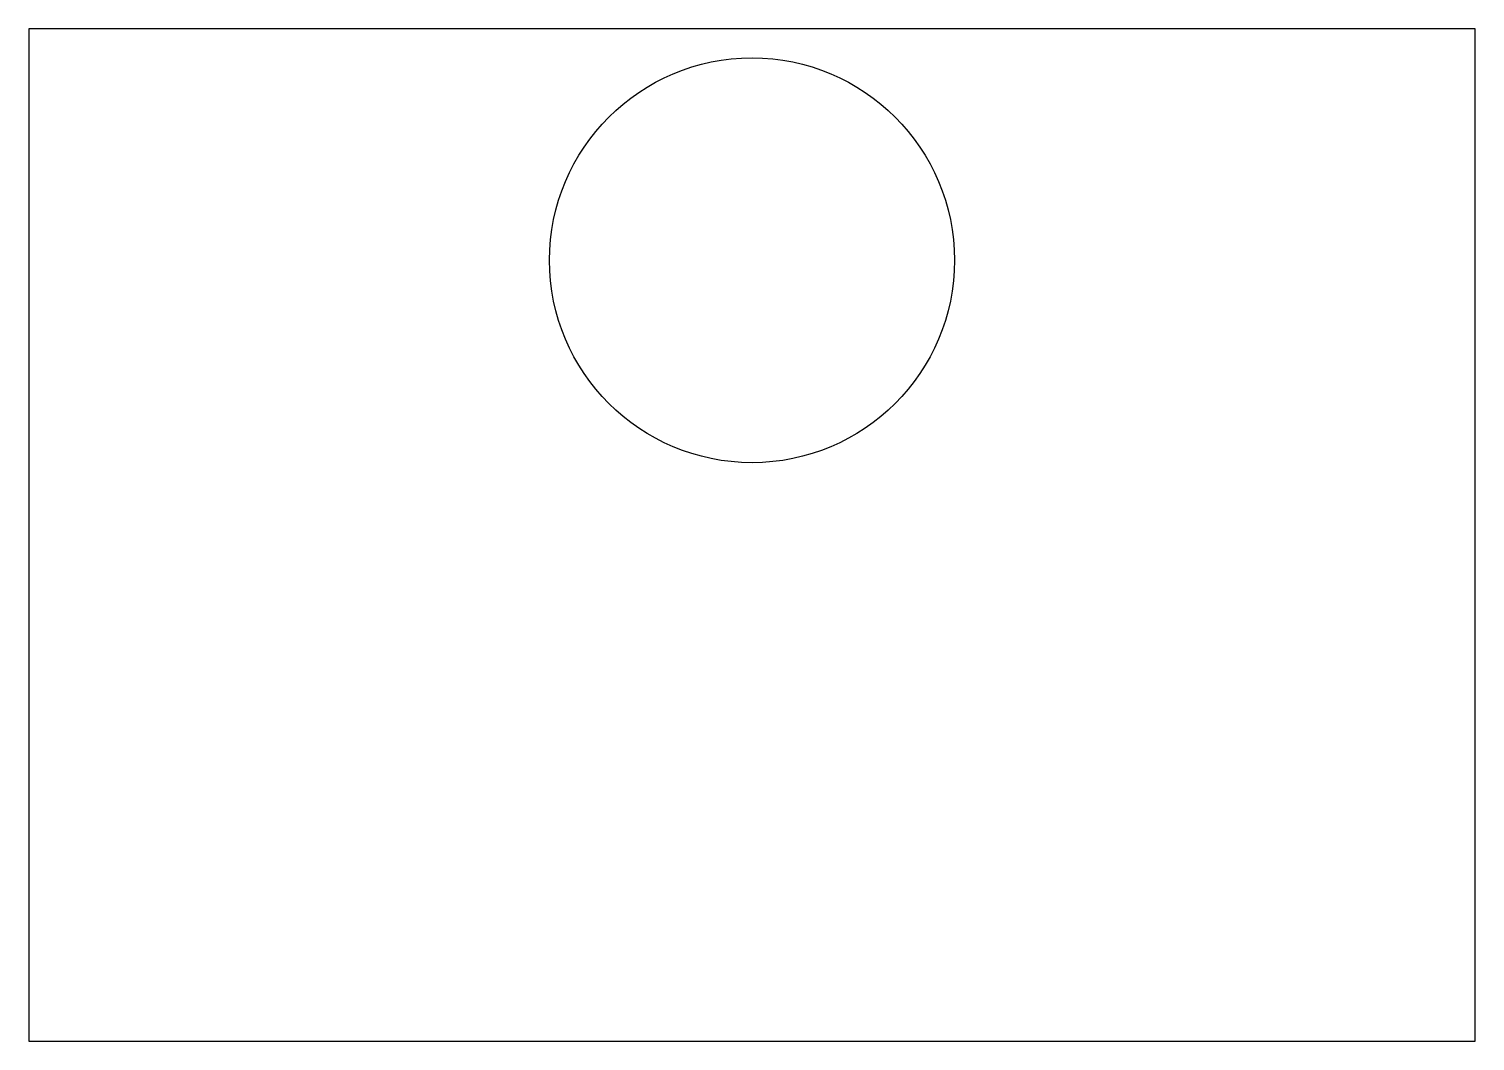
# Model space of a CAD drawing. Header units: millimetres. Extents: x 0 to 50, y 0 to 35.
import ezdxf

# ---------------------------------------------------------------- set-up
doc = ezdxf.new("R2010")
doc.units = ezdxf.units.MM

msp = doc.modelspace()

# ---------------------------------------------------------------- linework, layer by layer
at = {"layer": 'TEST_CUT'}
msp.add_lwpolyline([(0, 0), (50, 0), (50, 35), (0, 35)], close=True, dxfattribs=at)
msp.add_circle((25, 27), 7, dxfattribs=at)

doc.saveas('drawing.dxf')
